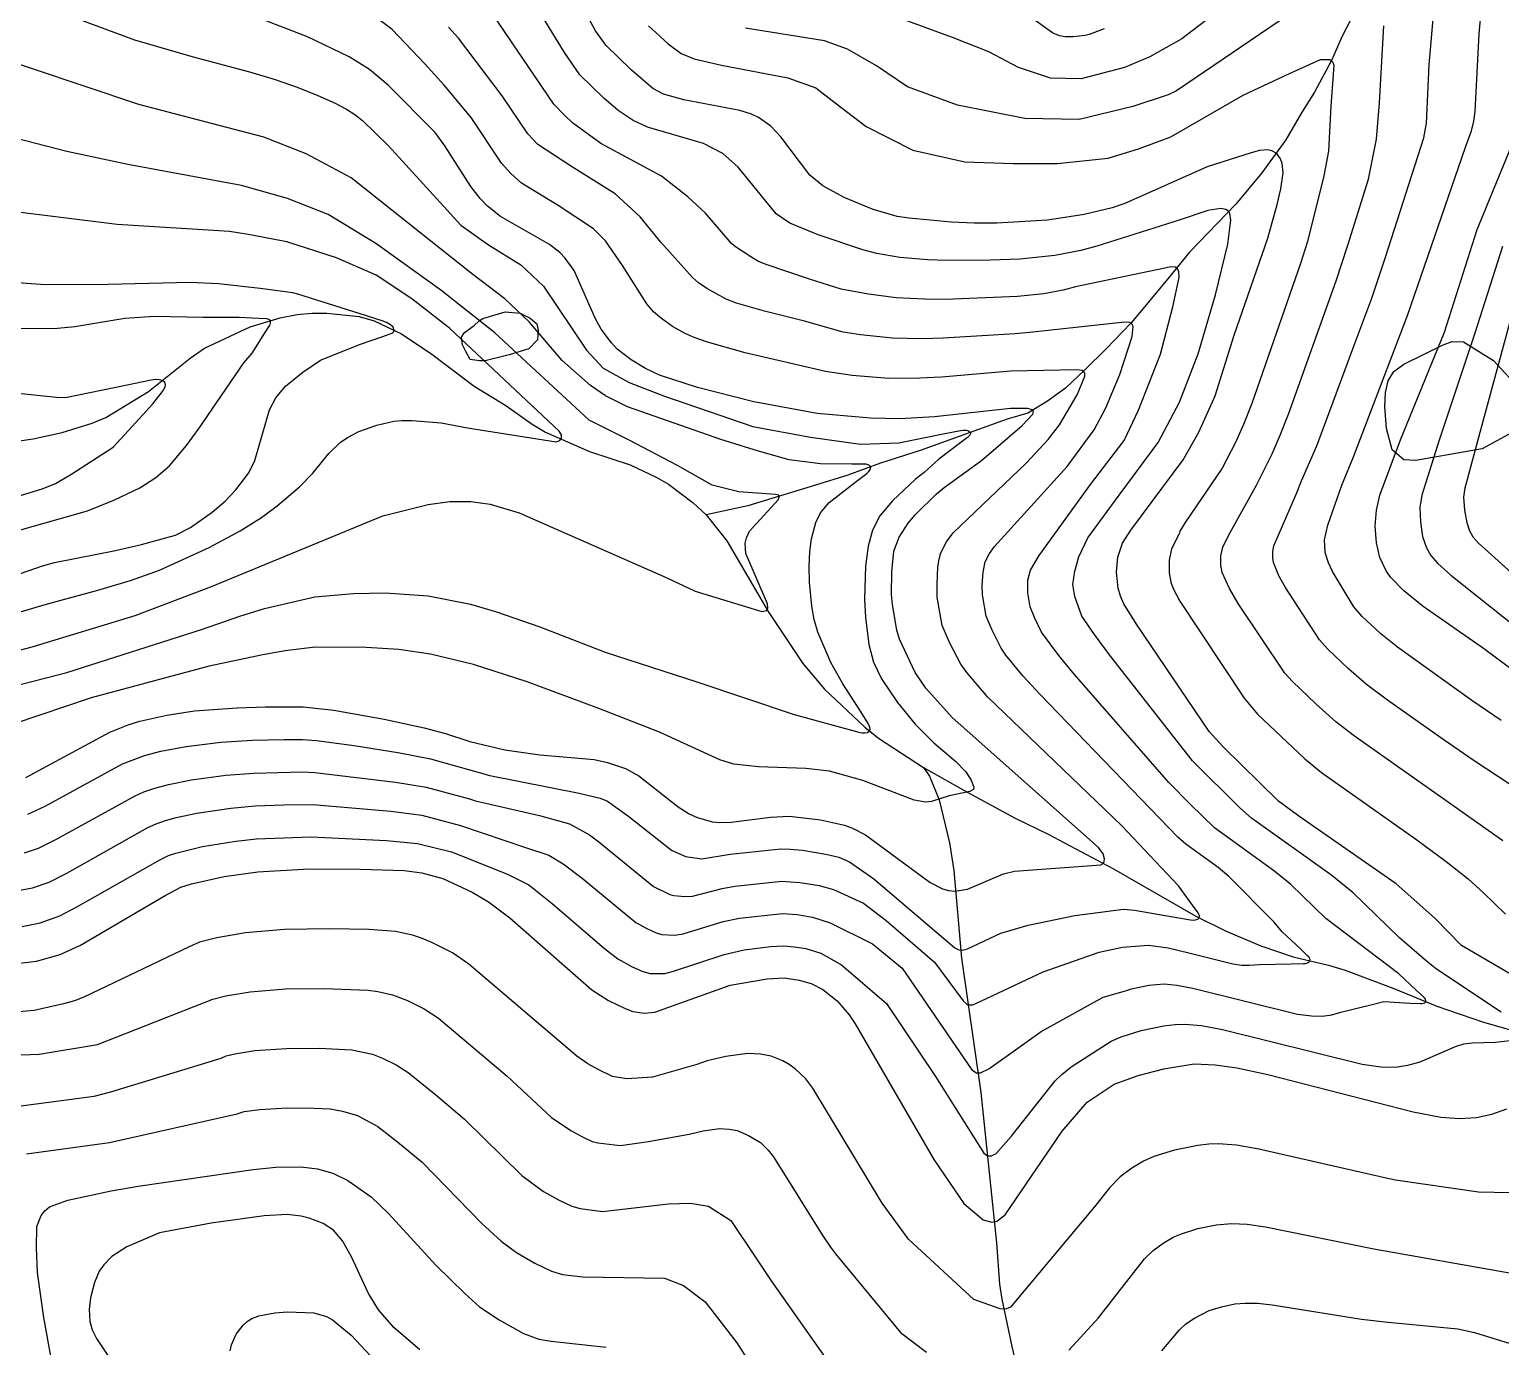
# Model space of a CAD drawing. Extents: x 197794 to 200030, y 561152 to 563931.
# Drawn here: x 198662.3 to 199029.3, y 563400.7 to 563729 of the extents above; entities that cross this region are included whole.
import ezdxf

# ---------------------------------------------------------------- set-up
doc = ezdxf.new("R2010")
doc.units = 0
for name, color, linetype in [('E0022112', 5, 'CONTINUOUS'), ('F0017111', 30, 'CONTINUOUS'), ('F0017114', 7, 'CONTINUOUS'), ('G0037213', 32, 'CONTINUOUS')]:
    doc.layers.add(name, color=color, linetype=linetype)

msp = doc.modelspace()

# ---------------------------------------------------------------- linework, layer by layer
at = {"layer": 'E0022112', "flags": 128}
for points in [[(198998.2, 563743.57), (198989.78, 563727.36), (198987.12, 563721.25), (198982.88, 563713.41), (198979.63, 563708.24), (198975.73, 563701.52), (198969.71, 563693.24), (198963.27, 563685.42), (198951.68, 563673.45), (198946.63, 563667.24), (198941.41, 563660.91), (198937.17, 563655.85), (198930.86, 563649.42), (198925.58, 563644.17), (198920.78, 563639.61), (198916.23, 563636.3), (198911.34, 563633.33), (198906.23, 563631.89), (198884.79, 563624.1), (198874.65, 563620.89), (198866.44, 563617.91), (198858.36, 563615.43), (198841.55, 563610.22), (198831.114, 563607.963)], [(198655.82, 563625.88), (198663.29, 563626.94), (198670.47, 563628.51), (198677.99, 563630.87), (198681.38, 563632.29), (198692.01, 563638.75), (198702.45, 563647.02), (198706, 563649.52), (198717.34, 563654.83), (198724.83, 563657.08), (198729.08, 563657.91), (198732.88, 563658.28), (198736.52, 563658.27), (198744.54, 563657.41), (198748.33, 563656.38), (198755.16, 563653.11), (198762.7, 563648.05), (198773.25, 563640.06), (198781.11, 563635.28), (198787.75, 563630.58), (198791.02, 563628.62), (198801.99, 563623.76), (198812.19, 563620.46), (198818.81, 563617.3), (198821.76, 563615.61), (198827.84, 563611.01), (198831.1, 563607.98), (198831.114, 563607.963), (198836.27, 563601.56), (198846.6, 563583.89), (198855.2, 563570.9), (198860.63, 563564.51), (198870.71, 563555.07), (198874.14, 563552.31), (198885.36, 563545.04), (198896.52, 563538.7), (198908.18, 563532.38), (198916.46, 563528.36), (198932.72, 563519.78), (198953.25, 563507.97), (198960.85, 563504.2), (198969.44, 563500.56), (198977.54, 563497.79), (198986.38, 563495.71), (198990.5, 563494.49), (199002.69, 563489.92), (199013.35, 563485.51), (199025.01, 563481.49), (199036.75, 563478.24)], [(198885.36, 563545.04), (198886.86, 563542.84), (198889.23, 563536.98), (198891.81, 563526.22), (198892.88, 563519.35), (198894.82, 563497.49), (198899.61, 563464.03), (198903.56, 563426.54), (198904.32, 563416.2), (198904.84, 563412.47), (198907.34, 563400.7), (198913.708, 563373.879), (198928.117, 563323.369), (198959.55, 563241.781), (198987.855, 563158.315)]]:
    msp.add_lwpolyline(points, dxfattribs=at)
at = {"layer": 'F0017111'}
for points, elevation in [([(199029.45, 563556.76), (199022.11, 563561.73), (199003.55, 563575.01), (198999.44, 563578.36), (198994.79, 563582.67), (198992.69, 563585.03), (198987.34, 563593.85), (198986.39, 563596.01), (198985.5, 563598.58), (198985.38, 563601.76), (198986.22, 563605.39), (198989.72, 563615.38), (198992.59, 563622.5), (199006.03, 563657.7), (199020.55, 563699.63), (199022.02, 563703.74), (199022.59, 563706.13), (199022.95, 563708.59), (199023.9, 563727.9), (199026.92, 563760.29)], 320), ([(198979.45, 563749.46), (198949.77, 563726.64), (198941.79, 563722.19), (198935.5, 563719.51), (198924.67, 563716.71), (198917.05, 563716.84), (198909.03, 563719.51), (198901.67, 563723.39), (198892.58, 563727), (198880.55, 563731.41)], 315), ([(199029.47, 563484), (199013.33, 563494.74), (199010.77, 563496.71), (199004.1, 563502.59), (198992.53, 563513.78), (198987.2, 563518.08), (198967.19, 563532.36), (198964.21, 563534.99), (198952.43, 563546.71), (198931.69, 563573.11), (198928.01, 563578.13), (198924.84, 563582.78), (198923.07, 563587.62), (198922.6, 563590.61), (198923.07, 563593.97), (198924.1, 563597.53), (198926.34, 563602.29), (198934.16, 563612.92), (198943.84, 563626.03), (198949.18, 563636.05), (198953.88, 563648.18), (198958.21, 563662.81), (198961.28, 563675.44), (198962.03, 563681.42), (198961.78, 563683.16), (198961.45, 563683.74), (198960.79, 563684.16), (198959.54, 563684.33), (198956.3, 563683.91), (198949.07, 563681.5), (198928.6, 563674.96), (198924.55, 563673.87), (198918.1, 563672.64), (198909.38, 563671.78), (198902.05, 563671.49), (198891.17, 563671.38), (198886.35, 563671.6), (198879.39, 563672.12), (198873.73, 563673.13), (198870.21, 563674.03), (198859.04, 563677.79), (198851.98, 563680.68), (198848.61, 563683.08), (198839.14, 563694.71), (198835.29, 563698.08), (198830.48, 563700.56), (198816.52, 563704.65), (198812.92, 563706.33), (198809.19, 563708.84), (198805.56, 563711.87), (198799.65, 563717.68), (198795.76, 563723.26), (198784.3, 563742)], 295), ([(199038.5, 563536.31), (199022.43, 563546.84), (199014.35, 563552.4), (199001.05, 563561.82), (198995.85, 563565.72), (198991.31, 563569.63), (198986.09, 563574.56), (198984.09, 563576.8), (198975.6, 563589.89), (198974.01, 563592.83), (198972.68, 563596.12), (198972.47, 563597.31), (198972.45, 563598.86), (198972.76, 563600.3), (198978.41, 563613.31), (198979.65, 563616.52), (198983.46, 563625.17), (198992.69, 563650.03), (198997.14, 563662.02), (199000.57, 563672.26), (199010.11, 563702), (199010.8, 563705.64), (199011.49, 563720.16), (199013.1, 563739.36)], 315), ([(198930.37, 563729.17), (198926.67, 563727.75), (198925.66, 563727.48), (198922.64, 563727.19), (198920.64, 563727.19), (198919.27, 563727.41), (198917.5, 563728.19), (198907.3, 563735.46)], 320), ([(198674.35, 563731.68), (198688.53, 563726.38), (198703.16, 563722.16), (198717.22, 563718.46), (198723.63, 563716.53), (198729.14, 563714.58), (198734.28, 563712.5), (198738.54, 563710.59), (198741.39, 563709.12), (198743.46, 563707.78), (198745.37, 563706.29), (198751.89, 563700), (198769.96, 563680.23), (198776.86, 563675.35), (198784.91, 563670.32), (198790.51, 563665), (198801.29, 563649.06), (198805.46, 563644.6), (198811.93, 563641.01), (198820.69, 563637.56), (198842.74, 563630.06), (198857.11, 563627.33), (198869.6, 563625.6), (198879.16, 563625.97), (198890.23, 563628.19), (198894.57, 563629.02), (198895.28, 563629.11), (198895.99, 563629.09), (198896.59, 563628.92), (198897.04, 563628.55), (198897.02, 563628.22), (198896.87, 563627.89), (198896.61, 563627.58), (198896.3, 563627.31), (198894.29, 563625.76), (198889.12, 563621.84), (198885.46, 563618.57), (198883.34, 563616.87), (198877.58, 563611.52), (198874.43, 563607.76), (198872.6, 563604.14), (198871.57, 563600.18), (198870.9, 563595.19), (198870.59, 563586.96), (198870.84, 563582.45), (198871.7, 563575.65), (198872.88, 563571.28), (198874.83, 563567.11), (198878.84, 563561.25), (198883.23, 563555.85), (198887.88, 563551.17), (198893.36, 563546.47), (198895.86, 563543.93), (198897.25, 563541.82), (198897.86, 563540.1), (198897.82, 563539.49), (198896.93, 563539), (198891.73, 563537.97), (198887.37, 563536.53), (198885.85, 563536.35), (198883, 563536.89), (198870.19, 563541.74), (198861.85, 563544.07), (198855.95, 563544.74), (198844.17, 563545.2), (198838.01, 563545.85), (198834.53, 563546.9), (198819.51, 563553.79), (198804.36, 563559.76), (198786.45, 563566.41), (198773.07, 563570.69), (198762.36, 563573.25), (198754.44, 563574.42), (198746.32, 563574.93), (198733.56, 563575.01), (198726.07, 563574.1), (198720.56, 563573.13), (198707.16, 563570.31), (198677.73, 563562.36), (198652.03, 563553.76)], 270), ([(198659.08, 563514.25), (198663.05, 563515.02), (198667.21, 563516.46), (198671.64, 563518.68), (198691.84, 563530.02), (198693.94, 563531), (198696.23, 563531.79), (198698.93, 563532.53), (198704.11, 563533.62), (198712.57, 563534.88), (198718.63, 563535.42), (198725.78, 563535.69), (198733.04, 563535.75), (198752.49, 563534.1), (198760.17, 563533.1), (198769.86, 563530.58), (198786.02, 563525.05), (198791.85, 563523.16), (198795.48, 563521.04), (198800.21, 563517.44), (198813.57, 563506.34), (198816.46, 563504.77), (198818.69, 563503.76), (198820.1, 563503.42), (198823.28, 563503.24), (198825.36, 563503.57), (198835.4, 563506.6), (198839.41, 563507.47), (198850.17, 563508.63), (198853.79, 563508.34), (198857.66, 563507.73), (198862.08, 563506.33), (198872.62, 563501.02), (198879.99, 563495), (198897.43, 563469.66), (198898.58, 563468.89), (198899.58, 563468.89), (198901.65, 563469.89), (198909.41, 563475.5), (198914.71, 563479.18), (198930.19, 563487.72), (198935.73, 563489.38), (198937.19, 563489.83), (198941.51, 563490.76), (198945.35, 563491.06), (198948.53, 563490.77), (198952.49, 563490.03), (198978.61, 563483.56), (198982.08, 563483.07), (198984.75, 563483.04), (198987.18, 563483.36), (198989.46, 563484.01), (198997.26, 563485.91), (199000.13, 563486.68), (199006.68, 563486.3), (199009.25, 563486.16), (199009.66, 563486.17), (199010.08, 563486.24), (199010.4, 563486.38), (199010.63, 563486.63), (199010.65, 563486.95), (199010.54, 563487.26), (199010.32, 563487.57), (199010.07, 563487.85), (199008.35, 563489.46), (199003.93, 563493.56), (198985.67, 563507.33), (198977, 563515.81), (198973.01, 563519.1), (198957.96, 563529.99), (198951.96, 563535.78), (198946.56, 563541.31), (198923.02, 563568.19), (198919.12, 563572.97), (198914.78, 563578.77), (198913.05, 563582.37), (198911.96, 563585.07), (198911.35, 563588.59), (198911.38, 563591.73), (198912.03, 563594.25), (198914.19, 563597.9), (198927.03, 563615.56), (198935.43, 563626.51), (198938.99, 563634.11), (198944.49, 563648.02), (198947.57, 563659.83), (198949.14, 563667.14), (198949.02, 563668.68), (198948.6, 563669.45), (198948.19, 563669.75), (198947.12, 563669.81), (198923.22, 563664.84), (198920.18, 563664.02), (198915.34, 563663.1), (198908.8, 563662.46), (198890.71, 563661.7), (198885.69, 563661.75), (198878.48, 563662.09), (198871.65, 563663), (198864.81, 563664.3), (198856.9, 563666.76), (198845.85, 563670.52), (198844, 563671.27), (198842.26, 563672.28), (198838.46, 563674.81), (198837.47, 563675.66), (198830.93, 563683.23), (198826.54, 563687.31), (198819.96, 563692.4), (198804.81, 563700.57), (198797.74, 563705.74), (198795.83, 563707.54), (198793.14, 563710.35), (198777.65, 563733.13)], 290), ([(198661.93, 563533.38), (198666.23, 563535.39), (198685.53, 563545.9), (198691.02, 563548), (198695.11, 563549.05), (198701.39, 563550.29), (198710.07, 563551.32), (198717.99, 563551.82), (198725.87, 563552), (198730.4, 563551.97), (198733.96, 563551.73), (198743.32, 563550.48), (198754.71, 563548.69), (198762.35, 563547.19), (198777.18, 563543.04), (198799.42, 563538.62), (198804.71, 563537.33), (198806.55, 563536.59), (198811.81, 563532.78), (198822.45, 563524.43), (198825.94, 563522.86), (198830.07, 563522.26), (198837.11, 563523.38), (198849.75, 563524.72), (198852.05, 563524.69), (198855.12, 563524.4), (198860.99, 563523.45), (198864.18, 563522.63), (198866.85, 563521.5), (198872.97, 563517.28), (198893.18, 563500.02), (198894.18, 563499.56), (198895.11, 563499.48), (198896.35, 563499.79), (198904.63, 563503.71), (198911.45, 563505.67), (198923.06, 563508.1), (198935.25, 563509.7), (198937.99, 563509.46), (198948, 563507.71), (198951.92, 563507.05), (198952.56, 563506.99), (198953.21, 563507.02), (198953.73, 563507.19), (198954.13, 563507.53), (198954.21, 563507.83), (198954.16, 563508.15), (198954.01, 563508.49), (198953.81, 563508.82), (198952.44, 563510.7), (198948.92, 563515.5), (198934.82, 563530.51), (198901.34, 563562.64), (198896.15, 563568.7), (198894.65, 563570.76), (198891.88, 563576.04), (198889.99, 563580.45), (198888.77, 563587.49), (198888.71, 563590.72), (198888.94, 563595.04), (198889.23, 563596.95), (198889.67, 563598.5), (198891.09, 563601.29), (198892.71, 563603.53), (198910.92, 563620.9), (198916.4, 563626.76), (198919.26, 563630.44), (198923.68, 563637.94), (198924.93, 563640.95), (198925.56, 563642.57), (198925.56, 563643.32), (198925.37, 563643.69), (198924.89, 563643.96), (198923.57, 563644.15), (198907.08, 563643.79), (198889.8, 563642.33), (198884.39, 563642.05), (198876.66, 563642.03), (198867.5, 563642.76), (198860.85, 563643.71), (198840.85, 563648.37), (198831.45, 563651.03), (198828.16, 563652.19), (198825.91, 563653.21), (198822.76, 563654.99), (198819.95, 563656.92), (198817.97, 563658.62), (198816.36, 563660.61), (198810.26, 563670.13), (198806.03, 563676.35), (198803.04, 563679.33), (198794.21, 563685.13), (198785.03, 563690.72), (198782.37, 563693.11), (198780.11, 563695.68), (198772.49, 563707.08), (198765.75, 563715.08), (198760.98, 563720.47), (198752.78, 563728.96), (198747.2, 563733.13)], 280), ([(198976.14, 563732.48), (198948.42, 563713.72), (198946.33, 563712.7), (198937.51, 563709.76), (198924.14, 563706.55), (198910.63, 563706.82), (198893.78, 563710.16), (198881.35, 563714.7), (198873.59, 563719.91), (198866.37, 563724.06), (198860.62, 563726.2), (198840.93, 563729.29)], 310), ([(198661.07, 563523.74), (198664.57, 563524.92), (198668.93, 563527.04), (198688.68, 563537.96), (198690.85, 563538.92), (198693.63, 563539.9), (198697.02, 563540.79), (198702.75, 563541.95), (198711.32, 563543.1), (198718.31, 563543.62), (198730.43, 563543.9), (198733.5, 563543.74), (198753.6, 563541.39), (198761.26, 563540.14), (198772.08, 563537.21), (198773.59, 563536.73), (198789.58, 563533.07), (198797.07, 563530.95), (198801.99, 563528.19), (198804.39, 563526.46), (198818.01, 563515.38), (198822.08, 563513.37), (198823.02, 563513.14), (198825.78, 563512.84), (198827.72, 563512.92), (198835.15, 563514.84), (198838.26, 563515.43), (198849.96, 563516.67), (198854.46, 563516.37), (198859.32, 563515.59), (198862.9, 563514.58), (198870.38, 563511.16), (198876.06, 563506.86), (198888.05, 563496.49), (198895.19, 563486.82), (198896.27, 563485.89), (198897.65, 563485.89), (198899.8, 563486.82), (198915.2, 563494.11), (198929.18, 563498.95), (198934.94, 563500.26), (198941.47, 563500.72), (198946.39, 563500.1), (198951.5, 563498.79), (198962.46, 563496.08), (198964.77, 563495.75), (198966.55, 563495.73), (198969.17, 563495.94), (198977.04, 563496.05), (198980.12, 563496.12), (198980.62, 563496.17), (198981.1, 563496.28), (198981.48, 563496.48), (198981.74, 563496.8), (198981.76, 563497.13), (198981.64, 563497.45), (198981.42, 563497.78), (198981.15, 563498.08), (198979.37, 563499.77), (198974.78, 563504.07), (198972.77, 563506.43), (198961.47, 563517.84), (198958.83, 563520.12), (198950.79, 563525.93), (198948.74, 563527.62), (198914.35, 563563.27), (198910.23, 563567.81), (198905.91, 563573.05), (198904.71, 563574.76), (198902.47, 563579.21), (198900.98, 563582.76), (198900.06, 563588.04), (198900.01, 563590.46), (198900.19, 563593.7), (198900.74, 563596.3), (198901.8, 563598.39), (198903.01, 563600.07), (198921.19, 563620.03), (198927.87, 563629.19), (198930.81, 563634.7), (198934.34, 563643.01), (198937.36, 563652.42), (198937.65, 563654.92), (198937.29, 563655.58), (198936.77, 563655.95), (198935.52, 563656.02), (198912.58, 563653.56), (198908.22, 563653.13), (198890.26, 563652.01), (198885.04, 563651.9), (198877.57, 563652.06), (198869.58, 563652.88), (198865.32, 563653.56), (198855.68, 563656.25), (198845.7, 563658.78), (198838.65, 563660.78), (198836.08, 563661.73), (198831.32, 563664.42), (198829.21, 563665.87), (198827.72, 563667.14), (198819.84, 563675.97), (198814.62, 563682.32), (198808.39, 563688.04), (198797.81, 563694.64), (198789.1, 563700.33), (198786.62, 563703.01), (198780.25, 563712.47), (198769.32, 563726.8), (198766.88, 563729.55)], 285), ([(198816.75, 563729.92), (198821.65, 563725.41), (198824.89, 563722.98), (198828.17, 563721.71), (198834.92, 563720.1), (198851.53, 563716.97), (198858.48, 563714.43), (198863.3, 563710.69), (198871.05, 563704.81), (198882.69, 563698.93), (198895.66, 563695.99), (198907.69, 563695.59), (198918.65, 563695.59), (198931.36, 563696.93), (198939.25, 563699.33), (198947.06, 563702.24), (198965.09, 563712.59), (198976.61, 563718), (198984.37, 563721.49), (198985.81, 563721.49), (198986.71, 563721.49), (198987.43, 563720.86), (198987.7, 563720.14), (198986.97, 563709.88), (198986.32, 563698.66), (198985.21, 563692.48), (198981.13, 563676.14), (198979.36, 563670.67), (198967.25, 563635.77), (198965.18, 563630.51), (198963.19, 563626.07), (198959.81, 563619.61), (198950.58, 563606.1), (198949.29, 563603.93), (198949.11, 563603.3), (198947.2, 563599.55), (198946.59, 563596.67), (198946.62, 563593.56), (198947.04, 563591.18), (198947.58, 563589.64), (198949.27, 563586.47), (198965.3, 563562.34), (198968.67, 563558.34), (198980.46, 563547.14), (198984.62, 563543.76), (199008.4, 563526.98), (199015.74, 563521.56), (199021.18, 563517.23), (199025.03, 563513.75), (199030.5, 563508.44)], 305), ([(199029.84, 563526.77), (198992.84, 563552.79), (198988.16, 563556.43), (198983.18, 563560.89), (198977.38, 563566.45), (198975.49, 563568.57), (198963.85, 563585.94), (198961.64, 563589.65), (198959.86, 563593.65), (198959.54, 563595.44), (198959.52, 563597.76), (198959.98, 563599.93), (198961.4, 563602.87), (198968.43, 563615.39), (198972.34, 563623.21), (198974.32, 563627.84), (198976.36, 563633.07), (198988.25, 563666.34), (198991.18, 563675.22), (198996.31, 563691.68), (198998.37, 563701.67), (198999.11, 563710.71), (199000.18, 563729.87)], 310), ([(198649.27, 563562.95), (198671.68, 563568.69), (198705.46, 563579.51), (198714.78, 563582.78), (198720.99, 563584.62), (198733.47, 563587.53), (198743.18, 563588.4), (198751.08, 563588.52), (198761.75, 563587.85), (198772.35, 563585.7), (198778.86, 563583.8), (198789.65, 563580.06), (198805.93, 563573.73), (198828.79, 563566.4), (198853.04, 563558.2), (198864.65, 563555.03), (198869.2, 563553.82), (198869.95, 563553.68), (198870.71, 563553.64), (198871.36, 563553.78), (198871.86, 563554.14), (198872, 563554.55), (198871.96, 563555.01), (198871.78, 563555.52), (198871.53, 563555.99), (198869.77, 563558.78), (198865.25, 563565.89), (198862.18, 563571.21), (198858.96, 563578.73), (198858.04, 563581.91), (198857.46, 563585.24), (198856.92, 563591.18), (198856.83, 563595.07), (198856.97, 563598.88), (198857.41, 563601.98), (198858.48, 563606.06), (198859.65, 563608.52), (198861.83, 563611.07), (198868.57, 563616.28), (198871.2, 563618.34), (198871.6, 563618.7), (198871.95, 563619.12), (198872.14, 563619.54), (198872.16, 563619.98), (198871.9, 563620.3), (198871.52, 563620.5), (198871.03, 563620.6), (198870.54, 563620.64), (198867.47, 563620.67), (198859.63, 563620.68), (198851.81, 563621.73), (198844.17, 563623.84), (198834.8, 563626.78), (198811.48, 563634.89), (198806, 563637.64), (198802.23, 563640.26), (198795.18, 563646.49), (198786.99, 563656.15), (198780.93, 563661.89), (198772.9, 563667.95), (198759.62, 563678.43), (198742.55, 563692), (198731.34, 563698.03), (198720.82, 563702.17), (198689.63, 563710.28), (198649.38, 563723.74)], 265), ([(198645.44, 563570.56), (198663.04, 563575.09), (198688.66, 563582.92), (198707.71, 563590.12), (198750.49, 563607.79), (198761.8, 563610.6), (198767.16, 563611.3), (198772.39, 563611.29), (198777.24, 563610.69), (198784.5, 563608.51), (198821.11, 563592.4), (198828.42, 563588.97), (198845.04, 563583.87), (198846.22, 563584.13), (198846.48, 563584.78), (198846.41, 563585.83), (198840.98, 563598.38), (198840.88, 563600.94), (198841.15, 563602.27), (198841.95, 563603.95), (198842.87, 563604.95), (198849.06, 563611.75), (198849.31, 563612.42), (198849.21, 563612.89), (198848.39, 563613.08), (198839.29, 563613.75), (198832.61, 563615.39), (198823.95, 563620.27), (198811.94, 563626.64), (198801.93, 563631.6), (198778.44, 563653.37), (198764.93, 563664), (198748.69, 563675.63), (198736.84, 563682.9), (198726.71, 563686.85), (198715.2, 563690.11), (198686.9, 563695.33), (198671.67, 563698.59), (198648.06, 563704.64)], 260), ([(198651.01, 563581.15), (198666.21, 563585.65), (198679.42, 563589.24), (198687.55, 563591.67), (198694.77, 563594.24), (198707.14, 563599.88), (198714.92, 563604.01), (198720.2, 563607.32), (198724.14, 563610.28), (198729.7, 563614.99), (198732.97, 563618.38), (198737, 563623.26), (198739.84, 563626.06), (198741.62, 563627.32), (198744.52, 563628.79), (198749, 563630.35), (198753.21, 563631.32), (198755.23, 563631.55), (198757.76, 563631.56), (198765, 563630.93), (198771.55, 563629.72), (198793.67, 563626.23), (198794.63, 563626.55), (198795.03, 563627.11), (198795.03, 563627.91), (198794.47, 563628.86), (198767.11, 563654.51), (198757.74, 563661.84), (198748.83, 563667.73), (198738.91, 563672.04), (198726.53, 563676.04), (198716.91, 563677.91), (198712.23, 563678.62), (198684.18, 563680.37), (198657.43, 563683.73)], 255), ([(199029.79, 563674.91), (199022.88, 563653.25), (199013.97, 563626.59), (199009.6, 563612.92), (199009.16, 563609.81), (199009.27, 563606.15), (199009.84, 563602.61), (199010.81, 563599.81), (199011.86, 563597.86), (199013.63, 563595.88), (199016.89, 563592.94), (199040.38, 563574.24)], 330), ([(199046.01, 563581.02), (199026.2, 563598.77), (199023.76, 563600.98), (199022.43, 563602.47), (199021.64, 563603.92), (199020.92, 563606.03), (199020.36, 563609.19), (199020.15, 563612.44), (199020.48, 563614.77), (199024.4, 563629.53), (199033.14, 563661.65)], 335), ([(198660.06, 563604.28), (198676.83, 563609.03), (198683.39, 563611.66), (198689.85, 563614.72), (198693.84, 563617.29), (198697.22, 563620.21), (198701.51, 563625.27), (198704.68, 563629.64), (198715.82, 563645.91), (198717.85, 563648.28), (198720.97, 563653.17), (198722.17, 563655.1), (198722.33, 563655.44), (198722.46, 563655.78), (198722.47, 563656.11), (198722.43, 563656.36), (198722.28, 563656.51), (198722.05, 563656.66), (198721.75, 563656.75), (198721.44, 563656.83), (198719.52, 563656.94), (198714.6, 563657.23), (198705.55, 563657.21), (198693.5, 563657.48), (198686.09, 563656.91), (198673.64, 563654.85), (198669.31, 563654.42), (198650.59, 563654.25)], 245), ([(198658.989, 563612.493), (198665.779, 563614.603), (198668.789, 563615.843), (198672.649, 563618.053), (198683.219, 563624.883), (198687.029, 563629.063), (198693.079, 563635.633), (198695.509, 563638.773), (198695.869, 563639.313), (198696.149, 563639.893), (198696.249, 563640.443), (198696.129, 563640.953), (198695.499, 563641.463), (198694.679, 563641.693), (198693.679, 563641.703), (198692.689, 563641.583), (198686.669, 563640.363), (198671.309, 563637.153), (198669.109, 563637.223), (198660.259, 563638.143)], 240), ([(198660.52, 563505.38), (198665.03, 563506.29), (198669.86, 563508), (198674.34, 563510.33), (198694.99, 563522.08), (198697.03, 563523.08), (198698.83, 563523.69), (198705.46, 563525.28), (198713.82, 563526.66), (198718.95, 563527.21), (198732.59, 563527.75), (198751.38, 563526.8), (198759.08, 563526.06), (198767.63, 563523.95), (198781.56, 563518.39), (198786.93, 563515.75), (198792.72, 563511.09), (198805.76, 563499.92), (198809.12, 563497.3), (198812.65, 563495.35), (198815.29, 563494.16), (198817.17, 563493.7), (198820.79, 563493.65), (198823, 563494.23), (198835.65, 563498.36), (198840.57, 563499.52), (198847.23, 563500.37), (198850.39, 563500.59), (198853.13, 563500.31), (198855.99, 563499.88), (198859.7, 563498.75), (198864.87, 563495.86), (198876.09, 563486.21), (198888.33, 563467.96), (198900.35, 563448.9), (198901.27, 563448.21), (198902.27, 563448.21), (198903.5, 563448.75), (198907.18, 563453.05), (198918.17, 563466.88), (198919.8, 563468.51), (198922.2, 563470.36), (198932.13, 563476.81), (198934.6, 563477.91), (198939.63, 563479.46), (198945.3, 563480.64), (198948.1, 563480.98), (198950.41, 563481.04), (198954.65, 563480.66), (198959.93, 563479.66), (198994.76, 563471.04), (198999.39, 563470.39), (199002.95, 563470.34), (199006.18, 563470.77), (199009.23, 563471.64), (199018.04, 563475.43), (199020.14, 563476.13), (199022.19, 563476.38), (199028, 563476.51), (199033.78, 563477.18)], 295), ([(199031.68, 563438.97), (199023.79, 563439.15), (199003.1, 563442.14), (199000.73, 563442.6), (198969.01, 563449.9), (198963.41, 563450.84), (198958.84, 563451.18), (198956.53, 563451.11), (198953.73, 563450.77), (198947.93, 563449.58), (198942.77, 563448), (198940.21, 563446.85), (198937.33, 563445.14), (198934.41, 563442.93), (198931.77, 563440.26), (198928.34, 563435.92), (198907.03, 563410.47), (198906.06, 563410.03), (198905.41, 563409.95), (198904.42, 563410.1), (198897.93, 563412.41), (198881.56, 563427.43), (198875.05, 563436.38), (198857.76, 563465.08), (198855.97, 563467.38), (198853.34, 563469.9), (198851.85, 563470.97), (198850.22, 563471.87), (198847.33, 563473.03), (198844.65, 563473.59), (198841.46, 563473.73), (198836.06, 563473.01), (198831.4, 563471.86), (198828.82, 563470.99), (198817.73, 563467.79), (198811.36, 563467.44), (198807.8, 563468.01), (198804.15, 563469.71), (198801.62, 563471.18), (198798.86, 563473.05), (198771.93, 563496), (198767.82, 563498.78), (198762.86, 563501.29), (198760.13, 563502.44), (198757.84, 563503.19), (198753.6, 563504.1), (198747.04, 563504.6), (198737.18, 563504.82), (198725.93, 563504.59), (198716.24, 563503.77), (198709.07, 563502.52), (198704.77, 563501.43), (198702.14, 563500.27), (198675.89, 563487.76), (198673.6, 563486.87), (198670.82, 563486.07), (198663.49, 563484.47), (198659.68, 563484.09)], 305), ([(198646.69, 563472.86), (198664.77, 563473.53), (198679.27, 563475.98), (198708.1, 563487.28), (198711.33, 563488.09), (198717.41, 563489.1), (198726.17, 563489.8), (198735.9, 563489.92), (198746.81, 563489.51), (198749.21, 563489.18), (198752.87, 563488.36), (198756.63, 563486.94), (198760.82, 563484.82), (198764.37, 563482.5), (198781.45, 563468.1), (198792.54, 563457.75), (198797.37, 563454.52), (198800.15, 563452.99), (198802.72, 563451.82), (198804.09, 563451.43), (198809.73, 563450.75), (198816.7, 563451.78), (198826.9, 563453.6), (198830.39, 563454.46), (198834.44, 563455), (198836.83, 563454.89), (198838.85, 563454.48), (198841.66, 563453.31), (198844.64, 563451.54), (198846.61, 563449.64), (198847.95, 563447.92), (198860.05, 563428.53), (198862.15, 563425.47), (198863.42, 563423.79), (198879.56, 563404.14), (198886.07, 563399.26)], 310), ([(198659.56, 563460.61), (198678.45, 563463.06), (198682.66, 563464.2), (198710.12, 563472.55), (198711.43, 563473.13), (198713.58, 563473.67), (198718.58, 563474.43), (198726.41, 563475), (198734.62, 563475.02), (198742.74, 563474.63), (198747.9, 563473.53), (198750.41, 563472.58), (198753.83, 563470.86), (198756.82, 563469.01), (198763.72, 563463.42), (198770.87, 563457.37), (198785.18, 563443.27), (198790.58, 563439.32), (198794.27, 563437.2), (198797.65, 563435.62), (198799.71, 563435.04), (198805.29, 563434.34), (198821.73, 563436.21), (198827.21, 563436.44), (198831.67, 563435.64), (198837.27, 563432.1), (198843.5, 563422.77), (198847.34, 563417.04), (198862.4, 563395.65)], 315), ([(198661.6, 563448.7), (198682.26, 563451.55), (198714.1, 563458.69), (198715.84, 563459.25), (198719.75, 563459.76), (198726.64, 563460.21), (198733.35, 563460.12), (198737.36, 563459.89), (198740.43, 563459.35), (198744.18, 563458.23), (198749.26, 563455.51), (198754.17, 563451.72), (198760.28, 563446.64), (198775.17, 563431.31), (198779.96, 563426.94), (198783.8, 563424.13), (198788.4, 563421.42), (198792.58, 563419.43), (198795.32, 563418.65), (198800.39, 563418.02), (198820.69, 563417.67), (198825.49, 563415.84), (198830.87, 563411.84), (198838.75, 563401.56), (198845.23, 563391.49)], 320), ([(198759.67, 563399.84), (198753.18, 563405.38), (198749.39, 563409.83), (198746.79, 563414.07), (198742.67, 563423.01), (198740.38, 563427.01), (198738.14, 563429.69), (198735.58, 563431.31), (198732.06, 563432.66), (198730.09, 563433.16), (198726.59, 563433.57), (198720.86, 563433.28), (198707.67, 563431.41), (198694.78, 563428.97), (198686.63, 563425.5), (198682.89, 563423.09), (198680.86, 563421.07), (198679.75, 563419.43), (198678.51, 563416.6), (198677.57, 563412.81), (198677.2, 563409.86), (198677.39, 563406.88), (198677.98, 563404.84), (198679.04, 563402.66), (198683.41, 563396.2)], 330), ([(198921.58, 563399.76), (198926.36, 563404.9), (198929, 563407.82), (198940.49, 563422.57), (198942.59, 563424.62), (198945.13, 563426.45), (198947.64, 563427.89), (198949.68, 563428.8), (198953.78, 563430.06), (198958.37, 563431.03), (198962.21, 563431.33), (198966.04, 563431.14), (198970.65, 563430.49), (198997.66, 563425.04), (199031.5, 563419.08)], 310), ([(198712.35, 563399.62), (198712.73, 563401.11), (198713.92, 563403.77), (198715.59, 563406), (198716.63, 563406.92), (198717.82, 563407.67), (198719.51, 563408.3), (198723.52, 563409.1), (198726.67, 563409.33), (198733.3, 563409.04), (198736.43, 563408.12), (198737.95, 563407.31), (198742.6, 563403.49), (198753.37, 563391.93)], 335), ([(198944.77, 563399.59), (198949.21, 563404.87), (198950.76, 563406.31), (198952.93, 563407.75), (198956.59, 563409.61), (198959.64, 563410.54), (198963.01, 563411.29), (198965.57, 563411.49), (198968.68, 563411.44), (198972.3, 563411.09), (198994.6, 563407.48), (199001.22, 563406.7), (199018.64, 563405.09), (199022.76, 563404.15), (199040.53, 563398.64)], 315)]:
    msp.add_lwpolyline(points, dxfattribs=dict(at, elevation=elevation))
at = {"layer": 'F0017114'}
for points, elevation in [([(199051.71, 563481.88), (199019.52, 563500.68), (199012.9, 563507.47), (199003.2, 563516.02), (198978.96, 563532.85), (198973.86, 563536.62), (198959.97, 563550.23), (198956.63, 563554), (198938.5, 563580.74), (198935.3, 563585.85), (198934.5, 563587.72), (198933.93, 563589.69), (198933.45, 563593.69), (198933.85, 563597.45), (198934.99, 563600.9), (198937.07, 563604.14), (198950.09, 563621.74), (198954.04, 563628.65), (198958.05, 563637.7), (198962.82, 563652.8), (198971.23, 563676.97), (198973.57, 563685.33), (198974.46, 563689.26), (198975.01, 563693.25), (198974.78, 563695.59), (198974.37, 563696.79), (198973.45, 563698.09), (198972.23, 563698.78), (198971.26, 563698.96), (198969.12, 563698.81), (198967.08, 563698.27), (198956.06, 563694.79), (198935.57, 563685.6), (198932.41, 563684.56), (198925.45, 563682.88), (198916.28, 563681.49), (198903.64, 563680.73), (198897.95, 563680.75), (198892.2, 563680.98), (198881.8, 563681.93), (198878.8, 563682.38), (198872.81, 563684.11), (198865.52, 563687.11), (198860.25, 563690.01), (198856.97, 563692.69), (198849.77, 563702.27), (198847.28, 563704.88), (198844.21, 563707.04), (198842.47, 563707.86), (198839.48, 563708.82), (198825.52, 563711.44), (198820.49, 563712.84), (198817.8, 563714.31), (198812.41, 563718.93), (198806.16, 563725.01), (198803.52, 563728.66), (198793, 563748.23)], 300), ([(198661.45, 563542.49), (198682.38, 563553.84), (198686.98, 563555.68), (198689.86, 563556.54), (198696.55, 563558.09), (198703.52, 563559.16), (198714.12, 563559.92), (198721.23, 563560.13), (198730.59, 563560.16), (198738.24, 563559.29), (198750.84, 563557.05), (198760.8, 563554.94), (198766.08, 563553.52), (198772.17, 563551.52), (198780.9, 563549.42), (198789.67, 563548.21), (198803.17, 563547.03), (198806.55, 563546.3), (198811.01, 563544.75), (198814.3, 563542.97), (198824.18, 563535.23), (198826.9, 563533.47), (198828.87, 563532.58), (198832.68, 563531.5), (198834.53, 563531.27), (198837.37, 563531.39), (198847.14, 563532.62), (198851.93, 563532.89), (198859.64, 563531.97), (198865.67, 563530.65), (198867.63, 563529.91), (198870.84, 563528.25), (198887.02, 563516.38), (198890.1, 563514.8), (198891.6, 563514.36), (198893.12, 563514.2), (198896.32, 563514.67), (198905.28, 563518.51), (198908.03, 563519.19), (198929.56, 563520.77), (198930.16, 563521.12), (198930.38, 563521.55), (198930.47, 563522.25), (198930.12, 563523.5), (198928.95, 563525.11), (198892.45, 563557.48), (198885.9, 563564.78), (198883.28, 563568.72), (198879.32, 563577.03), (198878.7, 563579.25), (198877.59, 563585.69), (198877.37, 563588.18), (198877.43, 563593.77), (198877.97, 563598.98), (198879.25, 563602.43), (198881.51, 563605.95), (198883.29, 563608.02), (198888.52, 563613.16), (198890.48, 563614.8), (198899.84, 563621.52), (198909.96, 563630.27), (198912.62, 563633.13), (198912.77, 563633.76), (198912.52, 563634.2), (198911.25, 563634.55), (198907.06, 563634.48), (198888.05, 563632.45), (198879.42, 563631.93), (198872.08, 563632.06), (198858.77, 563633.23), (198842.99, 563636.18), (198829, 563639.75), (198819.49, 563642.83), (198815.99, 563644.51), (198812.43, 563646.63), (198808.96, 563649.33), (198807.49, 563650.87), (198804.94, 563654.3), (198803.47, 563657.07), (198798.16, 563668.92), (198795.98, 563671.98), (198794.64, 563673.37), (198792.08, 563675.37), (198779.82, 563682.39), (198776.55, 563684.94), (198774.72, 563686.87), (198772.46, 563689.84), (198765.97, 563700.01), (198763.49, 563703.35), (198751.76, 563715.13), (198747.18, 563719.06), (198742.05, 563722.14), (198731.69, 563727.18), (198720.03, 563731.64)], 275), ([(199034.75, 563567.45), (199024.99, 563574.64), (199009.97, 563585.11), (199005.17, 563589.09), (199001.83, 563592.48), (199000.74, 563594.04), (198999.2, 563597.34), (198998.32, 563601.05), (198998.03, 563605.17), (198998.32, 563609.19), (198999.13, 563612.93), (199004.33, 563626.73), (199015.26, 563653.52), (199023.44, 563679.15), (199033.1, 563702.53)], 325), ([(198654.54, 563591.5), (198665.61, 563595.32), (198668.59, 563596.14), (198683.76, 563599.07), (198690.27, 563600.58), (198698.72, 563602.95), (198702.52, 563604.83), (198707.87, 563608.67), (198711.12, 563611.43), (198713.8, 563614.24), (198717.07, 563618.46), (198718.54, 563621.55), (198722.24, 563634.17), (198723.8, 563637.18), (198726.19, 563640.1), (198730.53, 563643.6), (198734.96, 563646.57), (198744.63, 563650.47), (198750.18, 563652.37), (198752.34, 563653.13), (198752.68, 563653.28), (198753, 563653.47), (198753.22, 563653.71), (198753.33, 563653.99), (198753.02, 563654.76), (198752.39, 563655.38), (198751.51, 563655.89), (198750.57, 563656.27), (198744.58, 563658.18), (198729.24, 563662.98), (198728.04, 563663.33), (198719.85, 563664.46), (198709.5, 563665.61), (198702.45, 563665.89), (198678.45, 563665.35), (198665.08, 563665.41), (198657.03, 563666)], 250), ([(198659.87, 563496.26), (198664.05, 563496.77), (198669.96, 563498.38), (198675.04, 563500.71), (198696.19, 563513.11), (198700.11, 563515.16), (198702.75, 563516.01), (198710.88, 563517.88), (198719.27, 563519.01), (198732.13, 563519.76), (198744.78, 563519.67), (198755.76, 563519.32), (198760.21, 563518.72), (198765.4, 563517.33), (198772.77, 563513.97), (198776.86, 563511.5), (198782.11, 563507.5), (198802.61, 563489.56), (198806.75, 563486.96), (198810.93, 563484.9), (198812.87, 563484.21), (198815.63, 563483.76), (198818.29, 563484.05), (198837.1, 563490.76), (198846.35, 563492.37), (198850.6, 563492.55), (198854.32, 563492.02), (198857.31, 563491.16), (198860.26, 563489.71), (198863.84, 563486.84), (198866.81, 563483.39), (198868.32, 563481.1), (198887.94, 563447.29), (198895.4, 563436.36), (198900.24, 563432.24), (198902.39, 563431.7), (198903.64, 563431.88), (198905.7, 563433.49), (198919.91, 563454.34), (198926.19, 563461.57), (198932.86, 563466.11), (198938.87, 563468.27), (198945.27, 563469.92), (198952.89, 563471.11), (198958.05, 563470.93), (198963.5, 563470.15), (198971.24, 563468.45), (199007.47, 563459.17), (199014.35, 563457.88), (199019.03, 563457.53), (199023.25, 563457.77), (199027.12, 563458.6), (199030.87, 563459.95)], 300), ([(198667.82, 563397.31), (198665.87, 563407.89), (198664.35, 563419.1), (198664.04, 563425.27), (198664.16, 563430.55), (198665.22, 563433.35), (198666.15, 563434.53), (198667.32, 563435.46), (198671.92, 563437.16), (198682.72, 563439.46), (198689.43, 563440.64), (198718.09, 563444.82), (198723.75, 563445.37), (198730, 563445.46), (198734.14, 563444.99), (198737.96, 563443.87), (198741.71, 563442.02), (198747.54, 563438.02), (198751.86, 563433.79), (198763.66, 563420.95), (198770.89, 563413.85), (198774.58, 563410.55), (198779.46, 563407.33), (198785.59, 563403.94), (198789.42, 563402.53), (198792.45, 563402), (198806.2, 563400.5)], 325)]:
    msp.add_lwpolyline(points, dxfattribs=dict(at, elevation=elevation))
at = {"layer": 'G0037213', "flags": 128}
for points in [[(198781, 563658.64), (198784.75, 563658.25), (198787.18, 563657.04), (198788.87, 563655.58), (198789.18, 563653.94), (198789.08, 563651.61), (198786.91, 563649.36), (198782.01, 563647.85), (198776.01, 563646.4), (198774.56, 563646.39), (198772.28, 563646.7), (198771.14, 563648.75), (198770.38, 563650.4), (198770.07, 563652.26), (198770.82, 563653.46), (198773.29, 563655.18), (198774.5, 563656.35), (198775.38, 563656.94)], [(199027.519, 563646.504), (199034.235, 563639.123), (199035.221, 563636.753), (199035.284, 563634.421), (199034.293, 563631.352), (199031.993, 563628.471), (199024.675, 563624.449), (199008.17, 563621.556), (199005.113, 563621.746), (199002.235, 563624.215), (199000.855, 563629.529), (199000.399, 563634.95), (199000.572, 563638.517), (199001.245, 563641.372), (199002.639, 563643.732), (199005.167, 563645.589), (199014.997, 563650.4), (199017.171, 563651.243), (199020.01, 563651.153)]]:
    msp.add_lwpolyline(points, close=True, dxfattribs=at)

doc.saveas('drawing.dxf')
